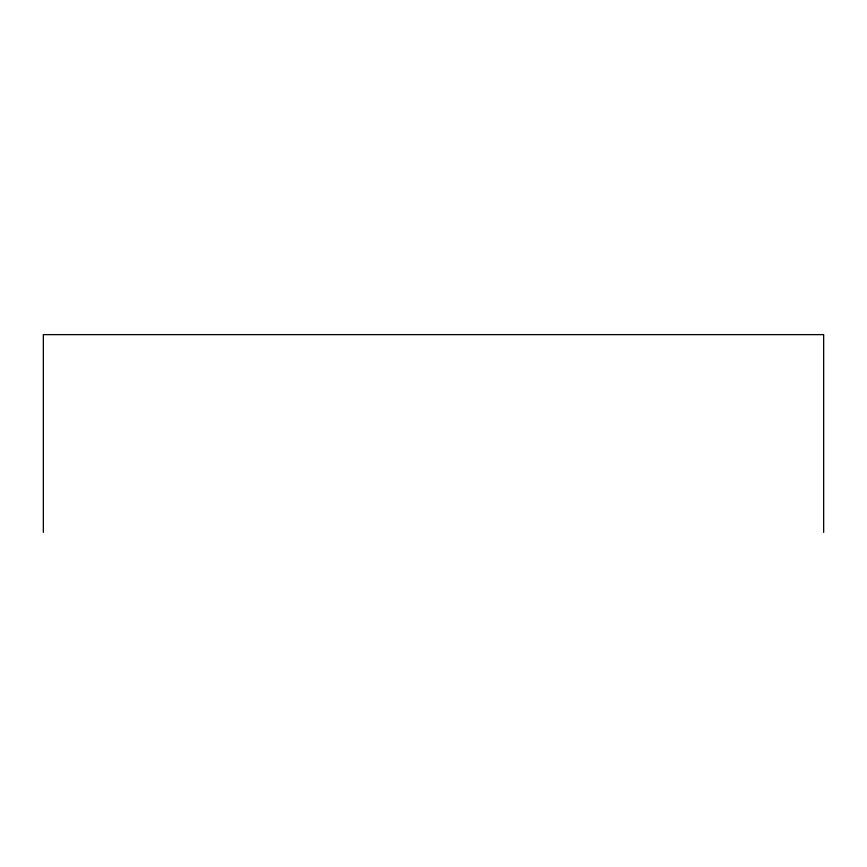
<?xml version="1.0" encoding="UTF-8"?>
<svg xmlns="http://www.w3.org/2000/svg" width="867" height="867" viewBox="0 0 867 867"><rect width="100%" height="100%" fill="white"/><g stroke="black" fill="none" stroke-linecap="round" stroke-linejoin="round"><path stroke-width="1.3" d="M823.65 532.371L823.65 334.629L43.35 334.629L43.35 532.371"/></g></svg>
